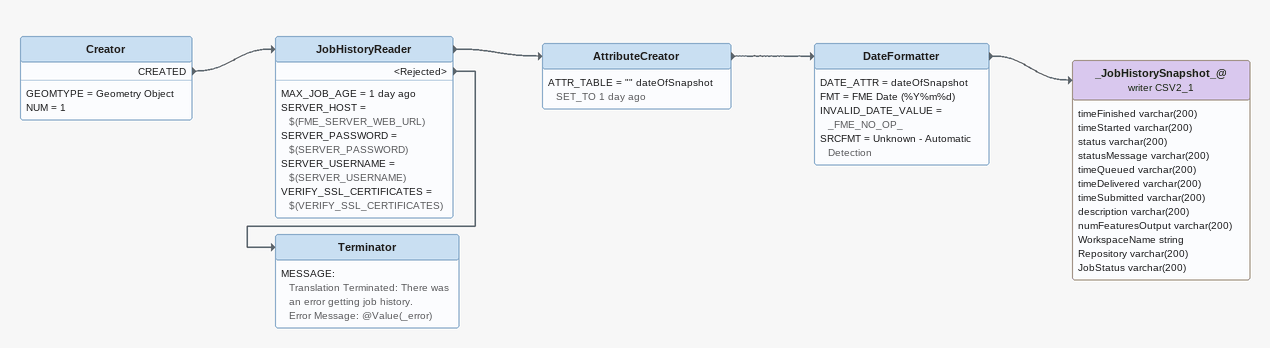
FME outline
Creator
    GEOMTYPE = Geometry Object
    NUM = 1
    CREATED -> JobHistoryReader
JobHistoryReader
    MAX_JOB_AGE = 1 day ago
    SERVER_HOST = $(FME_SERVER_WEB_URL)
    SERVER_PASSWORD = $(SERVER_PASSWORD)
    SERVER_USERNAME = $(SERVER_USERNAME)
    VERIFY_SSL_CERTIFICATES = $(VERIFY_SSL_CERTIFICATES)
    -> AttributeCreator
    <Rejected> -> Terminator
AttributeCreator
    ATTR_TABLE = "" dateOfSnapshot SET_TO 1 day ago
    -> DateFormatter
DateFormatter
    DATE_ATTR = dateOfSnapshot
    FMT = FME Date (%Y%m%d)
    INVALID_DATE_VALUE = _FME_NO_OP_
    SRCFMT = Unknown - Automatic Detection
    -> _JobHistorySnapshot_@ (writer CSV2_1)
_JobHistorySnapshot_@ (writer CSV2_1)
    attributes: timeFinished varchar(200), timeStarted varchar(200), status varchar(200), statusMessage varchar(200), timeQueued varchar(200), timeDelivered varchar(200), timeSubmitted varchar(200), description varchar(200), numFeaturesOutput varchar(200), WorkspaceName string, Repository varchar(200), JobStatus varchar(200)
Terminator
    MESSAGE:
      Translation Terminated: There was an error getting job history.
      Error Message: @Value(_error)
